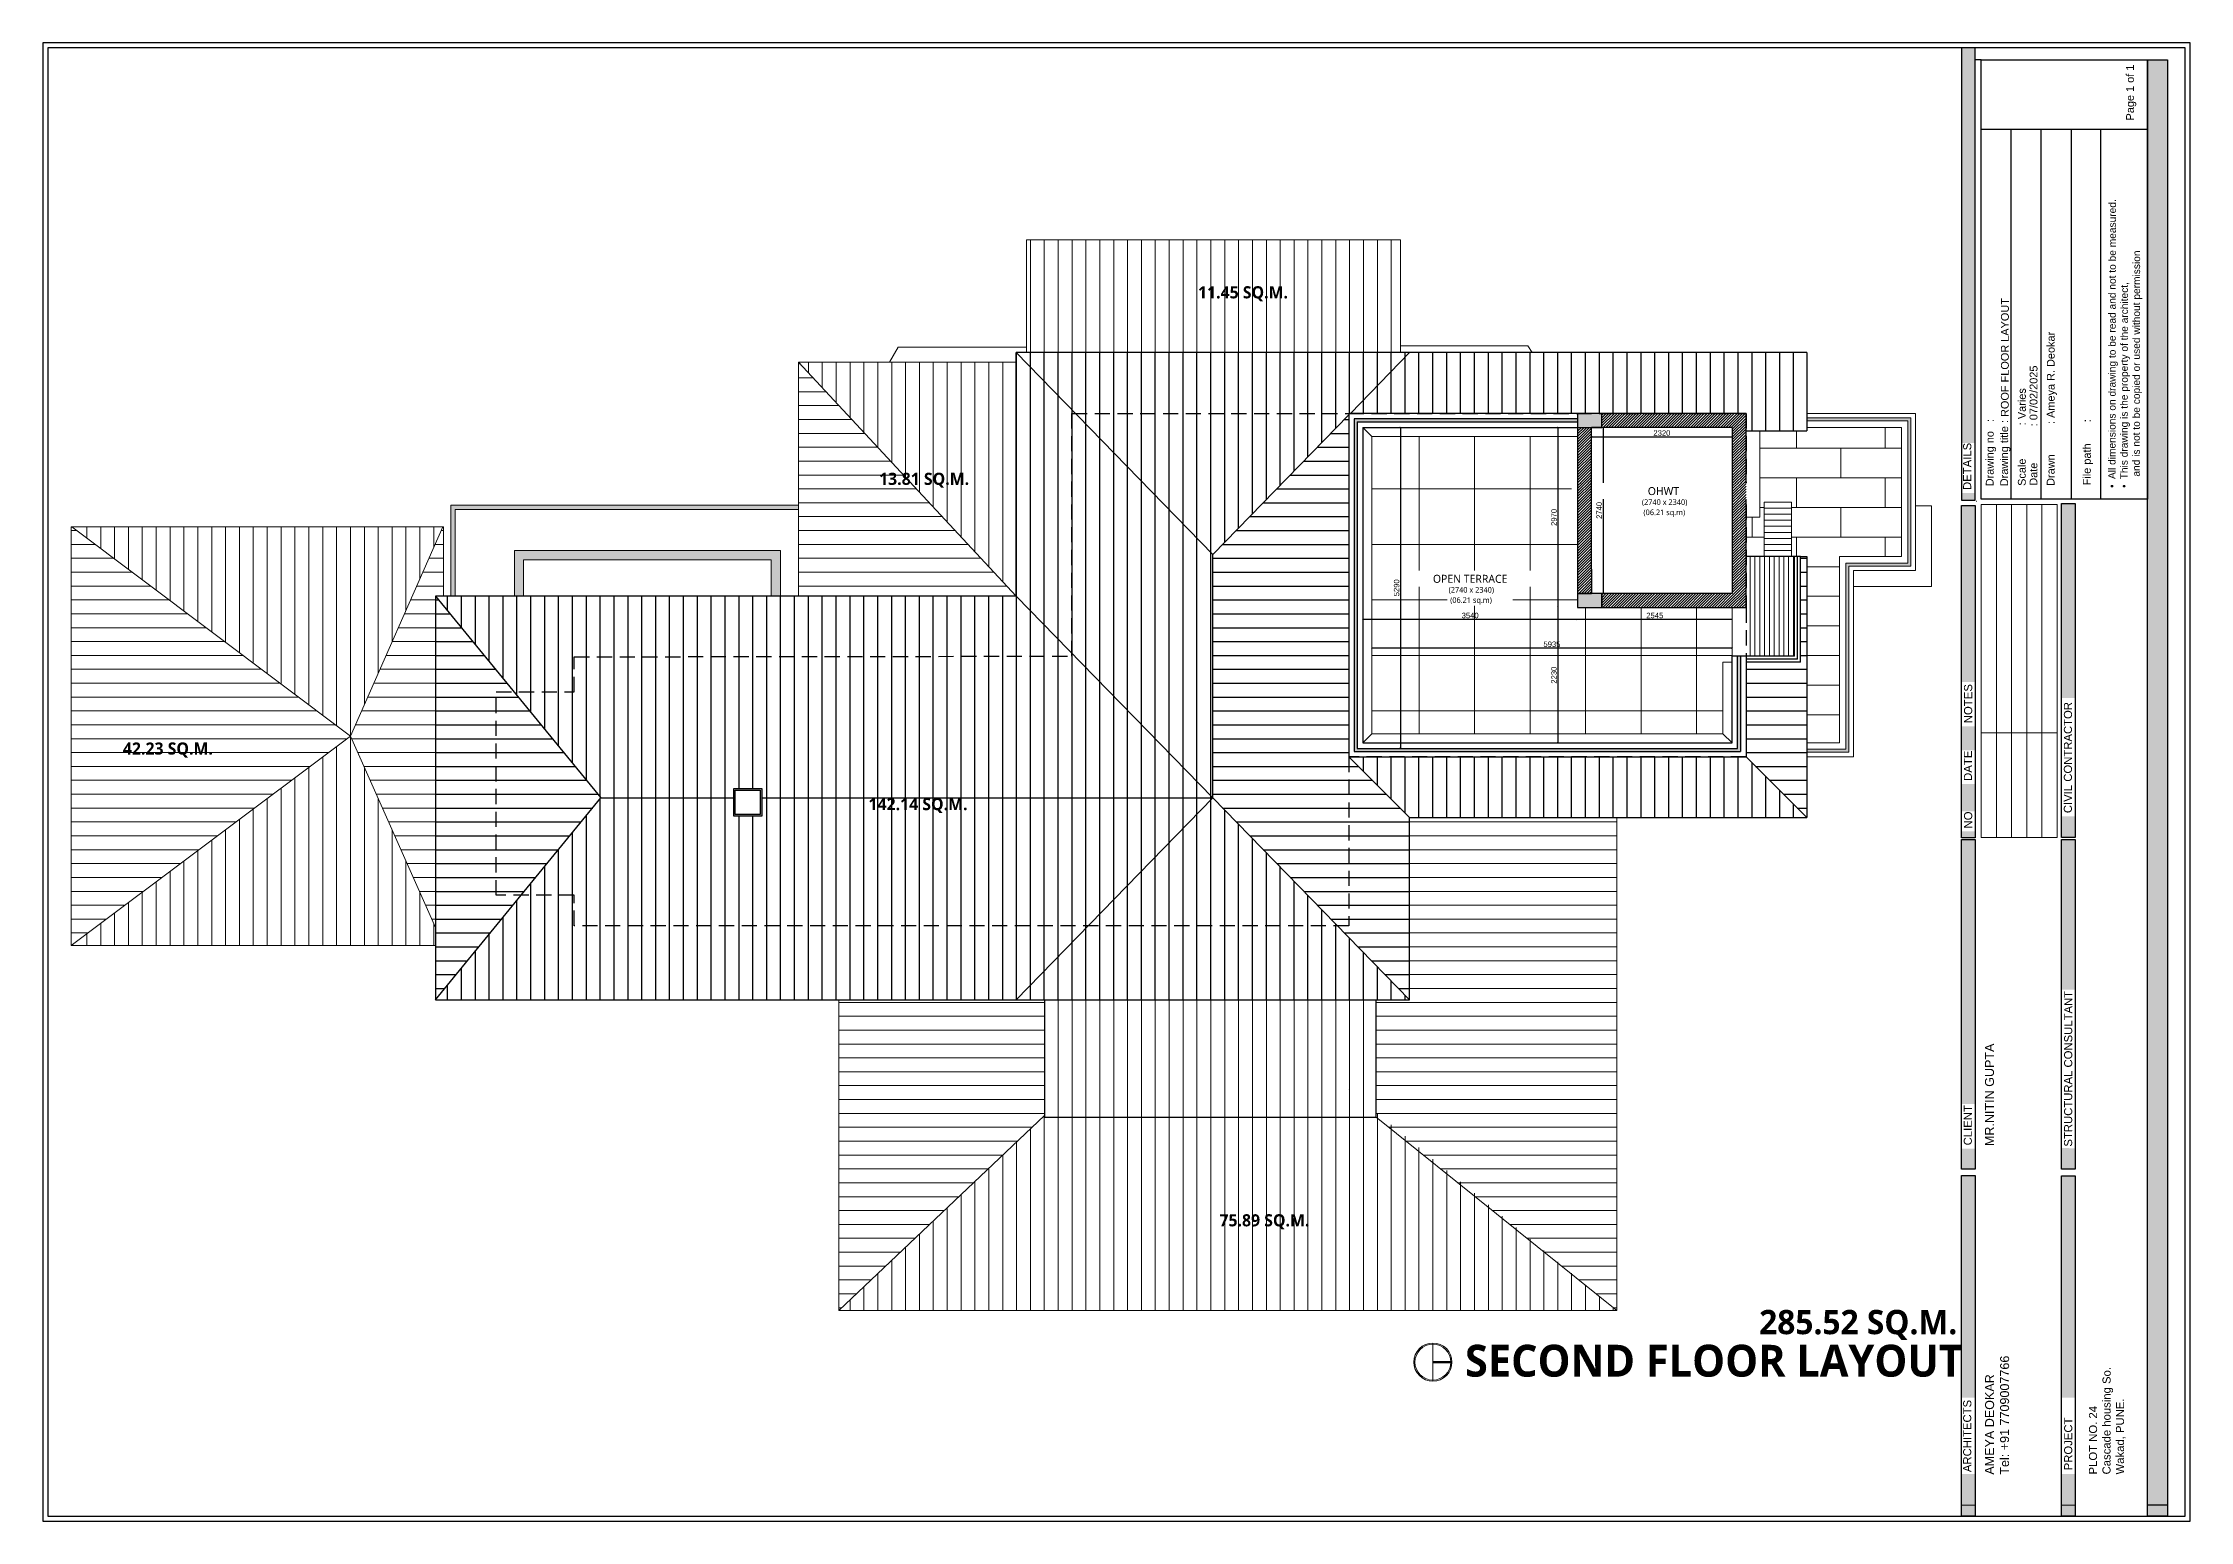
# Model space of a CAD drawing. Header units: millimetres. Extents: x 922141 to 965068, y 34629 to 256118.
# Drawn here: x 925616 to 960987, y 99720 to 124067 of the extents above; entities that cross this region are included whole.
import ezdxf

# ---------------------------------------------------------------- set-up
doc = ezdxf.new("R2010")
doc.units = ezdxf.units.MM
doc.header["$PDMODE"] = 35
doc.linetypes.add('DASHED2', pattern=[0.375, 0.25, -0.125])
doc.layers.get('0').update_dxf_attribs({"plot": 0})
doc.layers.get('Defpoints').update_dxf_attribs({"color": 6})
for name, color, linetype, lineweight in [('00 NON SECTION LINE', 162, 'Continuous', 9), ('A-HATCH', 251, 'Continuous', 9), ('A-TEXT-TITLES-BOLD', 7, 'Continuous', 13), ('HATCH', 8, 'Continuous', 5), ('HATCH _ 1', 253, 'Continuous', 9), ('MCA__ ARREDO', 133, 'Continuous', 5), ('MCA__ LANDSCAPE', 136, 'Continuous', 5), ('MCA__ LAYOUT TESTO', 6, 'Continuous', 5), ('MCA__ MURI ESISTENTI SEZIONATI', 30, 'Continuous', 30), ('MCA__ SCALE', 154, 'Continuous', 18)]:
    doc.layers.add(name, color=color, linetype=linetype, lineweight=lineweight)
for name, color, linetype in [('MCA__ FACCIATA', 140, 'Continuous'), ('P-Drain Trench', 11, 'Continuous'), ('TEXT200', 7, 'Continuous')]:
    doc.layers.add(name, color=color, linetype=linetype)
doc.styles.add('FP1', font='arial.ttf')
doc.styles.get("Standard").update_dxf_attribs({"font": 'arial.ttf'})
doc.dimstyles.new('ISO-25', dxfattribs={"dimtxt": 250, "dimasz": 20, "dimexe": 1.25, "dimexo": 0.625, "dimtad": 1, "dimdec": 1, "dimrnd": 5, "dimtxsty": 'Standard', "dimcen": 2.5, "dimadec": 0, "dimazin": 0, "dimtfac": 1, "dimtdec": 1, "dimtmove": 0, "dimatfit": 3, "dimfxl": 1, "dimarcsym": 0})
pattern_1 = [(90, (295402.62, -360595.3), (-228.6, 1e-14), [])]
pattern_2 = [(180, (295402.62, -360595.3), (-3e-14, -228.6), [])]

# ---------------------------------------------------------------- blocks, each defined once
blk = doc.blocks.new('01PSNA13')
at = {"layer": '00 NON SECTION LINE', "color": 0, "linetype": 'ByBlock'}
blk.add_line((0, 0.5), (0, -0.5), dxfattribs=at)
blk.add_lwpolyline([(-0.5, 0, 0, 0, 0), (0, 0, 0.0625, 0.0625, 0), (0.5, 0, 0.0625, 0.0625, 0)], format="xyseb", dxfattribs=at)
for radius in [0.5, 0.469]:
    blk.add_circle((0, 0), radius, dxfattribs=at)
blk = doc.blocks.new('_ArchTick')
at = {"color": 0, "linetype": 'ByBlock', "const_width": 0.15}
blk.add_lwpolyline([(-0.5, -0.5), (0.5, 0.5)], dxfattribs=at)
blk = doc.blocks.new('*D156')
at = {"layer": 'Defpoints', "color": 0, "transparency": 16777216}
for p in [(951394, 117736), (951317, 114998), (951394, 114998)]:
    blk.add_point(p, dxfattribs=at)
at = {"layer": 'MCA__ FACCIATA', "color": 0, "lineweight": -2, "transparency": 16777216}
blk.add_line((951317, 117736), (951317, 114998), dxfattribs=at)
at = {"layer": 'MCA__ FACCIATA', "color": 0, "lineweight": -2, "transparency": 16777216, "xscale": 27, "yscale": 27, "zscale": 27}
for p, rotation in [((951317, 117736), 90), ((951317, 114998), 270)]:
    blk.add_blockref('_ArchTick', p, dxfattribs=dict(at, rotation=rotation))
at = {"layer": 'MCA__ FACCIATA', "color": 0, "lineweight": 0, "transparency": 16777216, "insert": (951253, 116367), "char_height": 90, "attachment_point": 5, "rotation": 90}
blk.add_mtext('2740', dxfattribs=at)
blk = doc.blocks.new('*D203')
at = {"layer": 'Defpoints', "color": 0, "transparency": 16777216}
for p in [(951126, 117604), (953446, 117604), (953446, 117578)]:
    blk.add_point(p, dxfattribs=at)
at = {"layer": 'MCA__ FACCIATA', "color": 0, "lineweight": -2, "transparency": 16777216}
blk.add_line((951126, 117578), (953446, 117578), dxfattribs=at)
at = {"layer": 'MCA__ FACCIATA', "color": 0, "lineweight": -2, "transparency": 16777216, "xscale": 27, "yscale": 27, "zscale": 27, "rotation": 180}
blk.add_blockref('_ArchTick', (951126, 117578), dxfattribs=at)
at = {"layer": 'MCA__ FACCIATA', "color": 0, "lineweight": -2, "transparency": 16777216, "xscale": 27, "yscale": 27, "zscale": 27}
blk.add_blockref('_ArchTick', (953446, 117578), dxfattribs=at)
at = {"layer": 'MCA__ FACCIATA', "color": 0, "lineweight": 0, "transparency": 16777216, "insert": (952286, 117642), "char_height": 90, "attachment_point": 5}
blk.add_mtext('2320', dxfattribs=at)
blk = doc.blocks.new('*D204')
at = {"layer": 'Defpoints', "color": 0, "transparency": 16777216}
for p in [(947991, 117736), (947980, 112448), (947991, 112448)]:
    blk.add_point(p, dxfattribs=at)
at = {"layer": 'MCA__ FACCIATA', "color": 0, "lineweight": -2, "transparency": 16777216}
blk.add_line((947980, 117736), (947980, 112448), dxfattribs=at)
at = {"layer": 'MCA__ FACCIATA', "color": 0, "lineweight": -2, "transparency": 16777216, "xscale": 27, "yscale": 27, "zscale": 27}
for p, rotation in [((947980, 117736), 90), ((947980, 112448), 270)]:
    blk.add_blockref('_ArchTick', p, dxfattribs=dict(at, rotation=rotation))
at = {"layer": 'MCA__ FACCIATA', "color": 0, "lineweight": 0, "transparency": 16777216, "insert": (947916, 115092), "char_height": 90, "attachment_point": 5, "rotation": 90}
blk.add_mtext('5290', dxfattribs=at)
blk = doc.blocks.new('*D205')
at = {"layer": 'Defpoints', "color": 0, "transparency": 16777216}
for p in [(947508, 114318), (953442, 114318), (947508, 114098)]:
    blk.add_point(p, dxfattribs=at)
at = {"layer": 'MCA__ FACCIATA', "color": 0, "lineweight": -2, "transparency": 16777216}
blk.add_line((953442, 114098), (947508, 114098), dxfattribs=at)
at = {"layer": 'MCA__ FACCIATA', "color": 0, "lineweight": -2, "transparency": 16777216, "xscale": 27, "yscale": 27, "zscale": 27, "rotation": 180}
blk.add_blockref('_ArchTick', (947508, 114098), dxfattribs=at)
at = {"layer": 'MCA__ FACCIATA', "color": 0, "lineweight": -2, "transparency": 16777216, "xscale": 27, "yscale": 27, "zscale": 27}
blk.add_blockref('_ArchTick', (953442, 114098), dxfattribs=at)
at = {"layer": 'MCA__ FACCIATA', "color": 0, "lineweight": 0, "transparency": 16777216, "insert": (950475, 114162), "char_height": 90, "attachment_point": 5}
blk.add_mtext('5935', dxfattribs=at)
blk = doc.blocks.new('*D206')
at = {"layer": 'Defpoints', "color": 0, "transparency": 16777216}
for p in [(950896, 114768), (953442, 114768), (950896, 114572)]:
    blk.add_point(p, dxfattribs=at)
at = {"layer": 'MCA__ FACCIATA', "color": 0, "lineweight": -2, "transparency": 16777216}
blk.add_line((953442, 114572), (950896, 114572), dxfattribs=at)
at = {"layer": 'MCA__ FACCIATA', "color": 0, "lineweight": -2, "transparency": 16777216, "xscale": 27, "yscale": 27, "zscale": 27, "rotation": 180}
blk.add_blockref('_ArchTick', (950896, 114572), dxfattribs=at)
at = {"layer": 'MCA__ FACCIATA', "color": 0, "lineweight": -2, "transparency": 16777216, "xscale": 27, "yscale": 27, "zscale": 27}
blk.add_blockref('_ArchTick', (953442, 114572), dxfattribs=at)
at = {"layer": 'MCA__ FACCIATA', "color": 0, "lineweight": 0, "transparency": 16777216, "insert": (952169, 114636), "char_height": 90, "attachment_point": 5}
blk.add_mtext('2545', dxfattribs=at)
blk = doc.blocks.new('*D207')
at = {"layer": 'Defpoints', "color": 0, "transparency": 16777216}
for p in [(947358, 114768), (950896, 114768), (947358, 114572)]:
    blk.add_point(p, dxfattribs=at)
at = {"layer": 'MCA__ FACCIATA', "color": 0, "lineweight": -2, "transparency": 16777216}
blk.add_line((950896, 114572), (947358, 114572), dxfattribs=at)
at = {"layer": 'MCA__ FACCIATA', "color": 0, "lineweight": -2, "transparency": 16777216, "xscale": 27, "yscale": 27, "zscale": 27, "rotation": 180}
blk.add_blockref('_ArchTick', (947358, 114572), dxfattribs=at)
at = {"layer": 'MCA__ FACCIATA', "color": 0, "lineweight": -2, "transparency": 16777216, "xscale": 27, "yscale": 27, "zscale": 27}
blk.add_blockref('_ArchTick', (950896, 114572), dxfattribs=at)
at = {"layer": 'MCA__ FACCIATA', "color": 0, "lineweight": 0, "transparency": 16777216, "insert": (949127, 114636), "char_height": 90, "attachment_point": 5}
blk.add_mtext('3540', dxfattribs=at)
blk = doc.blocks.new('*D208')
at = {"layer": 'Defpoints', "color": 0, "transparency": 16777216}
for p in [(950896, 117736), (950572, 114768), (950896, 114768)]:
    blk.add_point(p, dxfattribs=at)
at = {"layer": 'MCA__ FACCIATA', "color": 0, "lineweight": -2, "transparency": 16777216}
blk.add_line((950572, 117736), (950572, 114768), dxfattribs=at)
at = {"layer": 'MCA__ FACCIATA', "color": 0, "lineweight": -2, "transparency": 16777216, "xscale": 27, "yscale": 27, "zscale": 27}
for p, rotation in [((950572, 117736), 90), ((950572, 114768), 270)]:
    blk.add_blockref('_ArchTick', p, dxfattribs=dict(at, rotation=rotation))
at = {"layer": 'MCA__ FACCIATA', "color": 0, "lineweight": 0, "transparency": 16777216, "insert": (950508, 116252), "char_height": 90, "attachment_point": 5, "rotation": 90}
blk.add_mtext('2970', dxfattribs=at)
blk = doc.blocks.new('*D209')
at = {"layer": 'Defpoints', "color": 0, "transparency": 16777216}
for p in [(950896, 114768), (950572, 112538), (950896, 112538)]:
    blk.add_point(p, dxfattribs=at)
at = {"layer": 'MCA__ FACCIATA', "color": 0, "lineweight": -2, "transparency": 16777216}
blk.add_line((950572, 114768), (950572, 112538), dxfattribs=at)
at = {"layer": 'MCA__ FACCIATA', "color": 0, "lineweight": -2, "transparency": 16777216, "xscale": 27, "yscale": 27, "zscale": 27}
for p, rotation in [((950572, 114768), 90), ((950572, 112538), 270)]:
    blk.add_blockref('_ArchTick', p, dxfattribs=dict(at, rotation=rotation))
at = {"layer": 'MCA__ FACCIATA', "color": 0, "lineweight": 0, "transparency": 16777216, "insert": (950508, 113653), "char_height": 90, "attachment_point": 5, "rotation": 90}
blk.add_mtext('2230', dxfattribs=at)

msp = doc.modelspace()

# ---------------------------------------------------------------- hatches: boundary and pattern name
at = {"layer": 'A-HATCH'}
h = msp.add_hatch(color=256, dxfattribs=at)
h.paths.add_polyline_path([(957221.1, 116534.13), (957221.1, 123986.34), (957443.9, 123986.34), (957443.9, 116534.13)])
h.paths.add_polyline_path([(957221.17, 116654.79), (957221.17, 117480.23), (957441.46, 117480.23), (957441.46, 116654.79)])
msp.add_hatch(color=256, dxfattribs=at).paths.add_polyline_path([(960285.61, 99800.77), (960285.61, 123791.69), (960614.56, 123791.69), (960614.56, 99800.77)])
at = {"layer": 'A-HATCH', "ltscale": 600, "true_color": 0xc7c8ca}
h = msp.add_hatch(dxfattribs=at)
h.set_pattern_fill('ANSI31', color=9, scale=72, angle=45)
h.set_pattern_definition(pattern_1)
h.paths.add_polyline_path([(947977.73, 118965.59), (947977.73, 120825.55), (941817.73, 120825.55), (941817.73, 118965.59)])
h = msp.add_hatch(dxfattribs=at)
h.set_pattern_fill('ANSI31', color=9, scale=72, angle=45)
h.set_pattern_definition(pattern_1)
h.paths.add_polyline_path([(938064.73, 118811.59), (941648.36, 114955.59), (941648.36, 118811.59)])
h = msp.add_hatch(dxfattribs=at)
h.set_pattern_fill('ANSI31', color=9, scale=72, angle=135)
h.set_pattern_definition(pattern_2)
h.paths.add_polyline_path([(941648.36, 114955.59), (938064.73, 118811.59), (938064.73, 114955.59)])
h = msp.add_hatch(dxfattribs=at)
h.set_pattern_fill('HLNIST', color=9, scale=9)
h.set_pattern_definition([(0, (295402.6, -360595.3), (0, 914.4), []), (90, (295402.6, -360595.3), (-914.4, 6e-14), [])])
h.paths.add_polyline_path([(947507.73, 117585.59), (950895.73, 117585.59), (950895.73, 114997.59), (950895.73, 114767.59), (951295.73, 114767.59), (953441.77, 114767.59), (953441.77, 113867.59), (953291.77, 113867.59), (953291.77, 112687.59), (947507.73, 112687.59)])
h.paths.add_polyline_path([(950437.47, 113490.91), (950575.41, 113490.91), (950575.41, 113806.9), (950437.47, 113806.9)], flags=24)
h.paths.add_polyline_path([(948964.26, 114706.55), (948964.26, 114568.61), (949278.64, 114568.61), (949278.64, 114706.55)], flags=24)
h.paths.add_polyline_path([(950437.6, 116089.93), (950575.46, 116089.93), (950575.46, 116405.88), (950437.6, 116405.88)], flags=24)
h.paths.add_polyline_path([(950311.82, 114232.87), (950311.82, 114094.92), (950627.25, 114094.92), (950627.25, 114232.87)], flags=24)
h.paths.add_polyline_path([(952006.6, 114706.42), (952006.6, 114568.56), (952323.53, 114568.56), (952323.53, 114706.42)], flags=24)
h.paths.add_polyline_path([(948734.29, 115154.52), (948734.29, 114982.31), (949519.61, 114982.31), (949519.61, 115154.52)], flags=24)
h.paths.add_polyline_path([(947845.19, 114929.16), (947983.04, 114929.16), (947983.04, 115243.58), (947845.19, 115243.58)], flags=24)
h.paths.add_polyline_path([(948467.51, 115342.72), (948467.51, 115138.21), (949766.97, 115138.21), (949766.97, 115342.72)], flags=24)
h.paths.add_polyline_path([(948757.36, 114997.94), (948757.36, 114810.95), (949453.39, 114810.95), (949453.39, 114997.94)], flags=24)
at = {"layer": 'A-HATCH', "ltscale": 900, "true_color": 0xc7c8ca}
h = msp.add_hatch(dxfattribs=at)
h.set_pattern_fill('AR-BRSTD', color=9, scale=7.2, angle=180)
h.set_pattern_definition([(180, (295402.6, -360595.3), (-6e-14, -487.74096), []), (270, (295402.6, -360595.3), (731.52, -487.74096), [487.741, -487.741])])
h.paths.add_polyline_path([(953671.77, 116255.59), (953901.77, 116255.59), (953901.77, 117677.17), (954671.77, 117677.17), (954671.77, 117735.59), (956231.77, 117735.59), (956231.77, 115605.59), (955211.77, 115605.59), (955211.77, 112537.59), (954671.77, 112537.59), (954671.77, 115605.59), (954571.77, 115605.59), (954521.77, 115605.59), (954471.77, 115605.59), (954421.77, 115605.59), (954421.77, 115705.59), (954421.77, 115805.59), (954421.77, 115905.59), (954421.77, 116005.59), (954421.77, 116105.59), (954421.77, 116205.59), (954421.77, 116305.59), (954421.77, 116405.59), (954421.77, 116505.59), (953971.77, 116505.59), (953971.77, 116405.59), (953971.77, 116305.59), (953971.77, 116205.59), (953971.77, 116105.59), (953971.77, 116005.59), (953971.77, 115905.59), (953971.77, 115805.59), (953971.77, 115705.59), (953971.77, 115605.59), (953671.77, 115605.59)])
at = {"layer": 'A-HATCH'}
h = msp.add_hatch(color=256, dxfattribs=at)
h.paths.add_polyline_path([(957221.1, 110976.04), (957221.1, 116448.93), (957445.7, 116448.93), (957445.7, 110976.04)])
h.paths.add_polyline_path([(957215.95, 111859.43), (957215.95, 112416.29), (957441.46, 112416.29), (957441.46, 111859.43)])
h.paths.add_polyline_path([(957215.95, 112810.51), (957215.95, 113540.1), (957441.46, 113540.1), (957441.46, 112810.51)])
h.paths.add_polyline_path([(957221.81, 111082.32), (957221.81, 111410.58), (957441.46, 111410.58), (957441.46, 111082.32)], flags=16)
h = msp.add_hatch(color=256, dxfattribs=at)
h.paths.add_polyline_path([(958870.69, 111327.7), (958870.69, 113274.98), (959084.28, 113274.98), (959084.28, 111327.7)], flags=16)
h.paths.add_polyline_path([(958870.69, 110980.41), (958870.69, 116481.94), (959093.49, 116481.94), (959093.49, 110980.41)])
at = {"layer": 'A-HATCH', "ltscale": 600, "true_color": 0xc7c8ca}
h = msp.add_hatch(dxfattribs=at)
h.set_pattern_fill('ANSI31', color=9, scale=72, angle=135)
h.set_pattern_definition(pattern_2)
h.paths.add_polyline_path([(926079.75, 109201.32), (926079.75, 116099.31), (926092.92, 116099.31), (930681.55, 112650.31)])
h = msp.add_hatch(dxfattribs=at)
h.set_pattern_fill('ANSI31', color=9, scale=72, angle=45)
h.set_pattern_definition(pattern_1)
h.paths.add_polyline_path([(930681.55, 112650.31), (932202.31, 116099.31), (926092.92, 116099.31)])
h = msp.add_hatch(dxfattribs=at)
h.set_pattern_fill('ANSI31', color=9, scale=72, angle=135)
h.set_pattern_definition(pattern_2)
h.paths.add_polyline_path([(932083.09, 109498.99), (932083.09, 114955.59), (932215.48, 114955.59), (932215.48, 116099.31), (932202.31, 116099.31), (930681.55, 112650.31)])
h = msp.add_hatch(dxfattribs=at)
h.set_pattern_fill('ANSI31', color=9, scale=72, angle=45)
h.set_pattern_definition(pattern_1)
h.paths.add_polyline_path([(926079.75, 109201.32), (930681.55, 112650.31), (932083.09, 109498.99), (932083.09, 109201.32)])
h = msp.add_hatch(dxfattribs=at)
h.set_pattern_fill('ANSI31', color=9, scale=72, angle=135)
h.set_pattern_definition(pattern_2)
h.paths.add_polyline_path([(951545.73, 111307.59), (948127.73, 111307.59), (948127.73, 108304.59), (947577.28, 108304.59), (947577.28, 106374.59), (951545.73, 103185.59)])
at = {"layer": 'A-HATCH'}
h = msp.add_hatch(color=256, dxfattribs=at)
h.paths.add_polyline_path([(957221.1, 105516.27), (957221.1, 110945.37), (957443.9, 110945.37), (957443.9, 105516.27)])
h.paths.add_polyline_path([(957221.1, 105852.53), (957221.1, 106587.39), (957443.04, 106587.39), (957443.04, 105852.53)], flags=16)
h.paths.add_polyline_path([(958870.69, 105515), (958870.69, 110944.09), (959093.49, 110944.09), (959093.49, 105515)])
h.paths.add_polyline_path([(958870.69, 105863.56), (958870.69, 108473.88), (959091.97, 108473.88), (959091.97, 105860.85)], flags=16)
at = {"layer": 'A-HATCH', "ltscale": 600, "true_color": 0xc7c8ca}
h = msp.add_hatch(dxfattribs=at)
h.set_pattern_fill('ANSI31', color=9, scale=72, angle=135)
h.set_pattern_definition(pattern_2)
h.paths.add_polyline_path([(938724.73, 103185.59), (942117.73, 106398.48), (942117.73, 108304.59), (938724.73, 108304.59)])
h = msp.add_hatch(dxfattribs=at)
h.set_pattern_fill('ANSI31', color=9, scale=72, angle=45)
h.set_pattern_definition(pattern_1)
h.paths.add_polyline_path([(938724.73, 103185.59), (942117.73, 106398.48), (942117.73, 106374.59), (947577.28, 106374.59), (947577.28, 106454.28), (951545.73, 103185.59)])
at = {"layer": 'A-HATCH'}
h = msp.add_hatch(color=256, dxfattribs=at)
h.paths.add_polyline_path([(957221.12, 99800.77), (957221.12, 105409.54), (957443.93, 105409.54), (957443.93, 99800.77)])
h.paths.add_polyline_path([(957221.12, 100496.92), (957221.12, 101751.65), (957442.47, 101751.65), (957442.47, 100496.92)])
h.paths.add_polyline_path([(958876.95, 100496.92), (958876.95, 101751.65), (959098.3, 101751.65), (959098.3, 100496.92)])
h.paths.add_polyline_path([(958870.69, 99800.77), (958870.69, 105407.52), (959093.49, 105407.52), (959093.49, 99800.77)])
at = {"layer": 'HATCH', "linetype": 'Continuous', "lineweight": 9, "ltscale": 540}
h = msp.add_hatch(color=256, dxfattribs=at)
h.dxf.hatch_style = 1
h.paths.add_polyline_path([(954671.77, 117840.59), (956336.77, 117840.59), (956336.77, 115500.59), (955316.77, 115500.59), (955316.77, 112432.59), (954671.77, 112432.59), (954671.77, 112382.59), (955366.77, 112382.59), (955366.77, 115450.59), (956386.77, 115450.59), (956386.77, 117890.59), (954671.77, 117890.59)])
at = {"layer": 'MCA__ LANDSCAPE'}
h = msp.add_hatch(color=256, dxfattribs=at)
h.dxf.hatch_style = 1
h.paths.add_polyline_path([(932333.09, 114955.59), (932333.09, 116455.59), (938064.73, 116455.59), (938064.73, 116380.59), (932408.09, 116380.59), (932408.09, 114955.59)])
h.paths.add_polyline_path([(933383.09, 114955.59), (933383.09, 115705.59), (937764.73, 115705.59), (937764.73, 114955.59), (937614.73, 114955.59), (937614.73, 115555.59), (933533.09, 115555.59), (933533.09, 114955.59)])
h = msp.add_hatch(color=256, dxfattribs=at)
h.dxf.hatch_style = 1
h.paths.add_polyline_path([(936996.12, 111331.94), (937456.32, 111331.94), (937456.32, 111785.48), (936996.12, 111785.48)])
h.paths.add_polyline_path([(937021.12, 111356.94), (937431.32, 111356.94), (937431.32, 111760.48), (937021.12, 111760.48)], flags=16)
at = {"layer": 'MCA__ MURI ESISTENTI SEZIONATI', "ltscale": 600}
h = msp.add_hatch(dxfattribs=at)
h.set_pattern_fill('ANSI31', color=256, scale=72, angle=45)
h.set_pattern_definition(pattern_1)
h.paths.add_polyline_path([(934808.91, 111630.09), (936996.12, 111630.09), (936996.12, 111785.48), (937456.32, 111785.48), (937456.32, 111630.09), (944888.05, 111630.09), (942567.73, 114011.87), (942567.73, 113966.35), (934367.73, 113955.59), (934367.73, 113378.59), (933375.72, 113378.59)])
h.paths.add_polyline_path([(932083.09, 114955.59), (933375.72, 113378.59), (934367.73, 113378.59), (934367.73, 113955.59), (942567.73, 113966.35), (942567.73, 114011.87), (941648.36, 114955.59), (938064.73, 114955.59), (937764.73, 114955.59), (937614.73, 114955.59), (933533.09, 114955.59), (933383.09, 114955.59), (932408.09, 114955.59), (932333.09, 114955.59), (932215.48, 114955.59)])
h.paths.add_polyline_path([(942567.73, 117965.59), (942567.73, 114011.87), (944888.05, 111630.09), (944888.05, 115640.09), (942622.56, 117965.59)])
h.paths.add_polyline_path([(941648.36, 114955.59), (941648.36, 118811.59), (941648.36, 118965.59), (942622.56, 117965.59), (942567.73, 117965.59), (942567.73, 114011.87)])
h = msp.add_hatch(dxfattribs=at)
h.set_pattern_fill('ANSI31', color=256, scale=72, angle=45)
h.set_pattern_definition(pattern_1)
h.paths.add_polyline_path([(942622.56, 117965.59), (947127.73, 117965.59), (947127.73, 117939.1), (944888.05, 115640.09)])
h.paths.add_polyline_path([(947153.53, 117965.59), (950895.73, 117965.59), (953671.77, 117965.59), (953671.77, 117677.17), (953901.77, 117677.17), (954671.77, 117677.17), (954671.77, 117735.59), (954671.77, 117840.59), (954671.77, 117890.59), (954671.77, 117965.59), (954671.77, 118965.59), (950147.61, 118965.59), (948127.73, 118965.59)])
h.paths.add_polyline_path([(941648.36, 118965.59), (941817.73, 118965.59), (947977.73, 118965.59), (948127.73, 118965.59), (947153.53, 117965.59), (947127.73, 117965.59), (942622.56, 117965.59), (941648.36, 118965.59)])
h = msp.add_hatch(dxfattribs=at)
h.set_pattern_fill('ANSI31', color=256, scale=72, angle=135)
h.set_pattern_definition(pattern_2)
h.paths.add_polyline_path([(947127.73, 109524.59), (947127.73, 112307.59), (947127.73, 117939.1), (944888.05, 115640.09), (944888.05, 111630.09), (946939.21, 109524.59), (947127.28, 109524.59)])
h.paths.add_polyline_path([(948127.73, 111307.59), (947127.73, 112307.59), (947127.28, 109524.59), (946939.21, 109524.59), (948127.73, 108304.59)])
at = {"layer": 'MCA__ MURI ESISTENTI SEZIONATI'}
h = msp.add_hatch(color=256, dxfattribs=at)
h.dxf.hatch_style = 1
h.paths.add_polyline_path([(947217.73, 112397.59), (947217.73, 117875.59), (950895.73, 117875.59), (950895.73, 117825.59), (947267.73, 117825.59), (947267.73, 112447.59), (953531.77, 112447.59), (953531.77, 113967.59), (953581.77, 113967.59), (953581.77, 112397.59)])
h = msp.add_hatch(color=256, dxfattribs=at)
h.dxf.hatch_style = 1
h.paths.add_polyline_path([(950895.73, 117965.59), (951295.73, 117965.59), (951295.73, 117735.59), (950895.73, 117735.59)])
h.paths.add_polyline_path([(950895.73, 114997.59), (950895.73, 114767.59), (951295.73, 114767.59), (951295.73, 114997.59)])
at = {"layer": 'MCA__ MURI ESISTENTI SEZIONATI', "ltscale": 600}
h = msp.add_hatch(dxfattribs=at)
h.set_pattern_fill('ANSI31', color=256, scale=72, angle=135)
h.set_pattern_definition(pattern_2)
h.paths.add_polyline_path([(954671.77, 111307.59), (954671.77, 112307.59), (954671.77, 112382.59), (954671.77, 112432.59), (954671.77, 112537.59), (954671.77, 115605.59), (954571.77, 115605.59), (954571.77, 113867.59), (953671.77, 113867.59), (953671.77, 112307.59)])
h = msp.add_hatch(dxfattribs=at)
h.set_pattern_fill('ANSI31', color=256, scale=72, angle=135)
h.set_pattern_definition(pattern_2)
h.paths.add_polyline_path([(932083.09, 108304.59), (932083.09, 114955.59), (933375.72, 113378.59), (933083.09, 113378.59), (933083.09, 110028.59), (933496.21, 110028.59)])
h.paths.add_polyline_path([(933083.09, 113378.59), (933083.09, 110028.59), (933496.21, 110028.59), (934808.91, 111630.09), (933375.72, 113378.59)])
h = msp.add_hatch(dxfattribs=at)
h.set_pattern_fill('ANSI31', color=256, scale=72, angle=45)
h.set_pattern_definition(pattern_1)
h.paths.add_polyline_path([(947127.73, 112307.59), (948127.73, 111307.59), (951545.73, 111307.59), (954671.77, 111307.59), (953671.77, 112307.59)])
h = msp.add_hatch(dxfattribs=at)
h.set_pattern_fill('ANSI31', color=256, scale=72, angle=45)
h.set_pattern_definition(pattern_1)
h.paths.add_polyline_path([(934367.73, 110028.59), (934367.73, 109524.59), (946939.21, 109524.59), (944888.05, 111630.09), (937456.32, 111630.09), (937456.32, 111331.94), (936996.12, 111331.94), (936996.12, 111630.09), (934808.91, 111630.09), (933496.21, 110028.59)])
h.paths.add_polyline_path([(932083.09, 108304.59), (933496.21, 110028.59), (934367.73, 110028.59), (934367.73, 109524.59), (946939.21, 109524.59), (948127.73, 108304.59)])
at = {"layer": 'MCA__ SCALE'}
h = msp.add_hatch(dxfattribs=at)
h.set_pattern_fill('ANSI31', color=256, scale=25, angle=45)
h.set_pattern_definition([(90, (295402.62, -360595.31), (-79.375, 5e-15), [])])
h.paths.add_polyline_path([(953671.77, 113967.59), (953671.77, 114767.59), (953671.77, 115605.59), (954471.77, 115605.59), (954471.77, 113967.59)])
at = {"layer": 'MCA__ SCALE', "ltscale": 600}
h = msp.add_hatch(dxfattribs=at)
h.set_pattern_fill('ANSI31', color=256, scale=72, angle=45)
h.set_pattern_definition(pattern_1)
h.paths.add_polyline_path([(942117.73, 106374.59), (947577.28, 106374.59), (947577.28, 108304.59), (942117.73, 108304.59)])

# ---------------------------------------------------------------- linework, layer by layer
at = {"layer": 'A-TEXT-TITLES-BOLD'}
for p, q in [((957797.45, 110977.85), (957797.45, 116462.73)), ((958047.22, 110977.85), (958047.22, 116462.73)), ((958296.99, 110977.85), (958296.99, 116462.73)), ((958546.76, 110977.85), (958546.76, 116462.73)), ((958047.22, 110977.85), (958047.22, 113825.14)), ((957547.68, 112706.04), (958796.52, 112706.04))]:
    msp.add_line(p, q, dxfattribs=at)
msp.add_lwpolyline([(957547.68, 110977.85), (957547.68, 116462.73), (958796.52, 116462.73), (958796.52, 110977.85)], close=True, dxfattribs=at)
at = {"layer": 'HATCH'}
for p, q in [((960285.82, 111019.83), (960285.82, 121964.5)), ((960285.84, 99999.93), (960285.84, 112160.68))]:
    msp.add_line(p, q, dxfattribs=at)
at = {"layer": 'HATCH', "linetype": 'Continuous', "lineweight": 9, "ltscale": 540}
for p, q in [((956461.77, 116440.59), (956725.73, 116440.59)), ((956725.73, 116440.59), (956725.73, 115115.59)), ((955441.77, 115115.59), (956725.73, 115115.59))]:
    msp.add_line(p, q, dxfattribs=at)
at = {"layer": 'HATCH'}
for points in [[(957221.1, 110977.32), (957221.1, 116450.21), (957445.7, 116450.21), (957445.7, 110977.32)], [(958870.69, 116481.94), (958870.69, 110980.41), (959093.49, 110980.41), (959093.49, 116481.94)], [(958870.69, 105516.27), (958870.69, 110945.37), (959093.49, 110945.37), (959093.49, 105516.27)], [(957221.12, 105410.82), (957221.12, 99981.72), (957443.93, 99981.72), (957443.93, 105410.82)], [(958870.69, 105408.8), (958870.69, 99979.7), (959093.49, 99979.7), (959093.49, 105408.8)]]:
    msp.add_lwpolyline(points, close=True, dxfattribs=at)
at = {"layer": 'HATCH _ 1', "linetype": 'Continuous', "lineweight": 9, "ltscale": 540}
for points in [[(941817.73, 119055.55), (939704, 119055.55), (939564.33, 118811.59)], [(947977.73, 119075.55), (950077.95, 119075.55), (950147.61, 118965.59)]]:
    msp.add_lwpolyline(points, dxfattribs=at)
at = {"layer": 'MCA__ ARREDO', "lineweight": 9}
for p, q in [((941817.73, 118965.59), (941817.73, 120825.55)), ((941817.73, 120825.55), (947977.73, 120825.55)), ((947977.73, 118965.59), (947977.73, 120825.55)), ((938064.73, 118811.59), (941648.36, 114955.59)), ((938064.73, 118811.59), (938064.73, 114955.59)), ((938064.73, 118811.59), (941648.36, 118811.59)), ((956461.77, 117965.59), (954671.77, 117965.59)), ((956386.77, 117890.59), (954671.77, 117890.59)), ((956336.77, 117840.59), (954671.77, 117840.59)), ((956336.77, 117840.59), (956336.77, 115500.59)), ((956386.77, 117890.59), (956386.77, 115450.59)), ((956461.77, 117965.59), (956461.77, 115375.59)), ((947507.73, 117585.59), (947357.73, 117735.59)), ((947507.73, 117585.59), (947507.73, 112687.59)), ((947507.73, 117585.59), (950895.73, 117585.59)), ((953901.77, 117677.17), (953901.77, 116255.59)), ((956231.77, 117735.59), (954671.77, 117735.59)), ((956231.77, 117735.59), (956231.77, 115605.59)), ((930681.55, 112650.31), (926092.92, 116099.31)), ((930681.55, 112650.31), (932202.31, 116099.31)), ((953671.77, 116255.59), (953901.77, 116255.59)), ((955211.77, 115605.59), (956231.77, 115605.59)), ((955211.77, 115605.59), (955211.77, 112537.59)), ((955316.77, 115500.59), (955316.77, 112432.59)), ((955316.77, 115500.59), (956336.77, 115500.59)), ((955366.77, 115450.59), (956386.77, 115450.59)), ((955366.77, 115450.59), (955366.77, 112382.59)), ((955441.77, 115375.59), (956461.77, 115375.59)), ((955441.77, 115375.59), (955441.77, 112307.59)), ((953291.77, 112687.59), (953291.77, 113867.59)), ((953441.77, 113867.59), (953291.77, 113867.59)), ((930681.55, 112650.31), (926079.75, 109201.32)), ((930681.55, 112650.31), (932083.09, 109498.99)), ((947507.73, 112687.59), (947357.73, 112537.59)), ((947507.73, 112687.59), (953291.77, 112687.59)), ((953291.77, 112687.59), (953441.77, 112537.59)), ((954671.77, 112537.59), (955211.77, 112537.59)), ((954671.77, 112432.59), (955316.77, 112432.59)), ((954671.77, 112382.59), (955366.77, 112382.59)), ((954671.77, 112307.59), (955441.77, 112307.59)), ((951545.73, 103185.59), (951545.73, 111307.59)), ((938724.73, 103185.59), (938724.73, 108304.59)), ((938724.73, 103185.59), (942117.73, 106398.48)), ((947577.28, 106374.59), (951545.73, 103185.59)), ((938724.73, 103185.59), (951545.73, 103185.59))]:
    msp.add_line(p, q, dxfattribs=at)
for points in [[(938064.73, 116455.59), (932333.09, 116455.59), (932333.09, 114955.59)], [(938064.73, 116380.59), (932408.09, 116380.59), (932408.09, 114955.59)], [(932083.09, 109201.32), (926079.75, 109201.32), (926079.75, 116099.31), (932215.48, 116099.31), (932215.48, 114955.59)], [(932083.09, 109201.32), (926079.75, 109201.32), (926079.75, 116099.31), (932215.48, 116099.31), (932215.48, 114955.59)], [(937764.73, 114955.59), (937764.73, 115705.59), (933383.09, 115705.59), (933383.09, 114955.59)], [(937614.73, 114955.59), (937614.73, 115555.59), (933533.09, 115555.59), (933533.09, 114955.59)]]:
    msp.add_lwpolyline(points, dxfattribs=at)
at = {"layer": 'MCA__ MURI ESISTENTI SEZIONATI'}
for p, q in [((944888.05, 115640.09), (941648.36, 118965.59)), ((954671.77, 118965.59), (941648.36, 118965.59)), ((941648.36, 114955.59), (941648.36, 118965.59)), ((947153.53, 117965.59), (948127.73, 118965.59)), ((954671.77, 118965.59), (954671.77, 117677.17)), ((944888.05, 115640.09), (947127.73, 117939.1)), ((951295.73, 117965.59), (947127.73, 117965.59)), ((947127.73, 117965.59), (947127.73, 112307.59)), ((950895.73, 117875.59), (947217.73, 117875.59)), ((947217.73, 117875.59), (947217.73, 112397.59)), ((947267.73, 117825.59), (947267.73, 112447.59)), ((947267.73, 117825.59), (950895.73, 117825.59)), ((953671.77, 117965.59), (951295.73, 117965.59)), ((953671.77, 114997.59), (953671.77, 117965.59)), ((947357.73, 117735.59), (950895.73, 117735.59)), ((947357.73, 117735.59), (947357.73, 112537.59)), ((953445.73, 117735.59), (951125.73, 117735.59)), ((953671.77, 117677.17), (954671.77, 117677.17)), ((944888.05, 111630.09), (944888.05, 115640.09)), ((951125.73, 115400.29), (951125.73, 114997.59)), ((954571.77, 115605.59), (953671.77, 115605.59)), ((954471.77, 113967.59), (954471.77, 115605.59)), ((954521.77, 113917.59), (954521.77, 115605.59)), ((954571.77, 113867.59), (954571.77, 115605.59)), ((954571.77, 115605.59), (954671.77, 115605.59)), ((954671.77, 115605.59), (954671.77, 111307.59)), ((941648.36, 114955.59), (932083.09, 114955.59)), ((932083.09, 114955.59), (932083.09, 108304.59)), ((932083.09, 114955.59), (934808.91, 111630.09)), ((941648.36, 114955.59), (944888.05, 111630.09)), ((950895.73, 114997.59), (951125.73, 114997.59)), ((953441.77, 112537.59), (953441.77, 113967.59)), ((954471.77, 113967.59), (953441.77, 113967.59)), ((953531.77, 112447.59), (953531.77, 113967.59)), ((953581.77, 113967.59), (953581.77, 112397.59)), ((954521.77, 113917.59), (953671.77, 113917.59)), ((953671.77, 113867.59), (953671.77, 112307.59)), ((954571.77, 113867.59), (953671.77, 113867.59)), ((947357.73, 112537.59), (953441.77, 112537.59)), ((947127.73, 112307.59), (953671.77, 112307.59)), ((947127.73, 112307.59), (948127.73, 111307.59)), ((947217.73, 112397.59), (953581.77, 112397.59)), ((947267.73, 112447.59), (953531.77, 112447.59)), ((953671.77, 112307.59), (954671.77, 111307.59)), ((932083.09, 108304.59), (934808.91, 111630.09)), ((934808.91, 111630.09), (936996.12, 111630.09)), ((937456.32, 111630.09), (944888.05, 111630.09)), ((944888.05, 111630.09), (941648.36, 108304.59)), ((944888.05, 111630.09), (948127.73, 108304.59)), ((948127.73, 111307.59), (954671.77, 111307.59)), ((948127.73, 108304.59), (948127.73, 111307.59)), ((932083.09, 108304.59), (948127.73, 108304.59)), ((942117.73, 108304.59), (942117.73, 106374.59)), ((947577.28, 106374.59), (947577.28, 108304.59)), ((942117.73, 106374.59), (947577.28, 106374.59))]:
    msp.add_line(p, q, dxfattribs=at)
at = {"layer": 'MCA__ MURI ESISTENTI SEZIONATI', "linetype": 'DASHED2', "ltscale": 1000}
msp.add_lwpolyline([(947127.28, 109524.59), (934367.73, 109524.59), (934367.73, 110028.59), (933083.09, 110028.59), (933083.09, 113378.59), (934367.73, 113378.59), (934367.73, 113955.59), (942567.73, 113966.35), (942567.73, 117965.59), (947127.73, 117965.59), (953671.77, 117965.59), (953671.77, 114767.59), (953671.77, 112307.59), (947127.73, 112307.59), (947127.73, 109524.59)], dxfattribs=at)
at = {"layer": 'MCA__ MURI ESISTENTI SEZIONATI'}
for points in [[(951295.73, 117735.59), (951295.73, 117965.59), (950895.73, 117965.59), (950895.73, 117735.59)], [(951295.73, 114767.59), (951295.73, 114997.59), (950895.73, 114997.59), (950895.73, 114767.59)], [(936996.12, 111785.48), (937456.32, 111785.48), (937456.32, 111331.94), (936996.12, 111331.94)], [(937021.12, 111760.48), (937431.32, 111760.48), (937431.32, 111356.94), (937021.12, 111356.94)]]:
    msp.add_lwpolyline(points, close=True, dxfattribs=at)
msp.add_lwpolyline([(953445.73, 114997.59), (951295.73, 114997.59), (951295.73, 114767.59), (953671.77, 114767.59), (953671.77, 114997.59)], dxfattribs=at)
at = {"layer": 'MCA__ SCALE'}
for p, q in [((954421.77, 116505.59), (953971.77, 116505.59)), ((953971.77, 115605.59), (953971.77, 116505.59)), ((954421.77, 116405.59), (953971.77, 116405.59)), ((954421.77, 115605.59), (954421.77, 116505.59)), ((954421.77, 116305.59), (953971.77, 116305.59)), ((954421.77, 116205.59), (953971.77, 116205.59)), ((954421.77, 116105.59), (953971.77, 116105.59)), ((954421.77, 116005.59), (953971.77, 116005.59)), ((954421.77, 115905.59), (953971.77, 115905.59)), ((954421.77, 115805.59), (953971.77, 115805.59)), ((954421.77, 115705.59), (953971.77, 115705.59)), ((953441.77, 113867.59), (953441.77, 114767.59)), ((947127.28, 106824.59), (947127.28, 106824.93))]:
    msp.add_line(p, q, dxfattribs=at)
at = {"layer": 'P-Drain Trench', "color": 0}
for p, q in [((957544.4, 123791.69), (957443.9, 123791.69)), ((957544.4, 122645.71), (960285.61, 122645.71)), ((958039.94, 116550.31), (958039.94, 122645.71)), ((958535.47, 116550.31), (958535.47, 122645.71)), ((959031.01, 116550.31), (959031.01, 122645.71)), ((959515.27, 116550.31), (959515.27, 122645.71)), ((957462.15, 116517.29), (957466.35, 116517.29)), ((958868.24, 109365.54), (958870.69, 109365.54))]:
    msp.add_line(p, q, dxfattribs=at)
for points in [[(957221.1, 123986.34), (957221.1, 116534.13), (957443.9, 116534.13), (957443.9, 123986.34)], [(957544.4, 116550.31), (957544.4, 123791.69), (960285.61, 123791.69), (960285.61, 116550.31)], [(960285.61, 99800.77), (960285.61, 123791.69), (960614.56, 123791.69), (960614.56, 99800.77)], [(960285.61, 99979.7), (960285.61, 123791.69), (960614.56, 123791.69), (960614.56, 99979.7)], [(957221.1, 110976.04), (957221.1, 116448.93), (957445.7, 116448.93), (957445.7, 110976.04)], [(958870.69, 110980.41), (958870.69, 116481.94), (959093.49, 116481.94), (959093.49, 110980.41)], [(957221.1, 105516.27), (957221.1, 110945.37), (957443.9, 110945.37), (957443.9, 105516.27)], [(958870.69, 105515), (958870.69, 110944.09), (959093.49, 110944.09), (959093.49, 105515)], [(957221.12, 99800.77), (957221.12, 105409.54), (957443.93, 105409.54), (957443.93, 99800.77)], [(958870.69, 99800.77), (958870.69, 105407.52), (959093.49, 105407.52), (959093.49, 99800.77)]]:
    msp.add_lwpolyline(points, close=True, dxfattribs=at)

# ---------------------------------------------------------------- block references
at = {"layer": 'MCA__ LAYOUT TESTO', "color": 14, "xscale": 628.7624999999655, "yscale": 628.7624999999655, "zscale": 628.7624999999655}
msp.add_blockref('01PSNA13', (948512.87, 102337.48, 0), dxfattribs=at)

# ---------------------------------------------------------------- texts
at = {"layer": 'A-TEXT-TITLES-BOLD', "attachment_point": 1, "style": 'FP1'}
for s, insert, char_height, width, rotation in [('Page 1 of 1', (959932.96, 122790.15), 128.751, 6096.4207, 89.941733), ('\\pxi-0.02168,l0.02168,t0.06365;{\\fSymbol|b0|i0|c2|p18;·  }All dimensions on drawing to be read and not to be measured.\\P\\pi-4.44201,l4.44201,t4.44201;{\\fSymbol|b0|i0|c2|p18;·  T}his drawing is the property of the architect,\\P    and is not to be copied or used without permission', (959638.06, 116738.6), 119.91712, 9042.0212, 89.906185), ('\\A1;ROOF FLOOR LAYOUT', (957870.53, 117906.21), 128.751, 6096.4207, 89.941733), ('\\A1;{\\fArial|b0|i0|c238|p34;Drawn          : Ameya} R. Deokar', (958625.39, 116771.15), 128.751, 6096.4207, 89.941733), ('\\A1;Date            : 07/02/2025', (958342.25, 116773.85), 128.751, 6096.4207, 89.941733), ('\\A1;Scale           : Varies ', (958150.62, 116771.15), 128.751, 6096.4207, 89.941733), ('Drawing no   : ', (957621.84, 116764.57), 128.751, 6096.4207, 89.941733), ('Drawing title : ', (957859.68, 116765.67), 128.751, 6096.4207, 89.941733), ('File path       : ', (959221.99, 116780.92), 128.751, 6096.4207, 89.941733), ('{\\f@Arial Unicode MS|b0|i0|c0|p34;DETAILS}', (957248.42, 116704.55), 133.2412, 5486.7786, 89.941733), ('NOTES', (957262.89, 112860.76), 134.316, 5531.0358, 89.941733), ('{\\f@Arial Unicode MS|b0|i0|c0|p34;CIVIL CONTRACTOR}', (958906.95, 111380.92), 133.2412, 5486.7786, 89.941733), ('DATE', (957259.96, 111911.08), 134.316, 5531.0358, 89.941733), ('NO', (957262.89, 111126.71), 134.316, 5531.0358, 89.941733), ('{\\f@Arial Unicode MS|b0|i0|c0|p34;STRUCTURAL CONSULTANT}', (958910.98, 105887.89), 133.2412, 5486.7786, 89.941733), ('MR.NITIN GUPTA', (957606.89, 105896.38), 148.0458, 5486.7786, 89.941733), ('{\\f@Arial Unicode MS|b0|i0|c0|p34;CLIENT}', (957257.96, 105908.31), 133.2412, 5486.7786, 89.941733), ('{\\f@Arial Unicode MS|b0|i0|c0|p34;AMEYA DEOKAR \\PTel: +91 7709007766 }', (957609.08, 100483.83), 148.0458, 5486.7786, 89.941733), ('PLOT NO. 24\\PCascade housing So.\\PWakad, PUNE.', (959320.83, 100487.96), 133.2412, 5486.7786, 89.941733), ('{\\f@Arial Unicode MS|b0|i0|c0|p34;ARCHITECTS}', (957248.38, 100526.27), 133.2412, 5486.7786, 89.941733), ('{\\f@Arial Unicode MS|b0|i0|c0|p34;PROJECT}', (958912.29, 100556.22), 133.2412, 5486.7786, 89.941733)]:
    msp.add_mtext(s, dxfattribs=dict(at, insert=insert, char_height=char_height, width=width, rotation=rotation))
at = {"layer": 'MCA__ LAYOUT TESTO', "color": 14, "attachment_point": 1}
for s, insert, char_height in [('{\\fSegoe UI Light|b1|i0|c0|p34;11.45 SQ.M.}', (944644.02, 120059.72), 200), ('{\\fSegoe UI Light|b1|i0|c0|p34;13.81 SQ.M.}', (939390.46, 116987.49), 200), ('{\\fSegoe UI Light|b1|i0|c0|p34;42.23 SQ.M.}', (926932.74, 112544.7), 200), ('{\\fSegoe UI Light|b1|i0|c0|p34;142.14 SQ.M.}', (939215.26, 111630.09), 200), ('{\\fSegoe UI Light|b1|i0|c0|p34;75.89 SQ.M.}', (944996.61, 104774.1), 200), ('{\\fSegoe UI Light|b1|i0|c0|p34;285.52 SQ.M.}', (953888.38, 103197.64), 400), ('{\\fSegoe UI Light|b1|i0|c0|p34;SECOND FLOOR LAYOUT}', (949041.81, 102623.25, 0), 525)]:
    msp.add_mtext_dynamic_manual_height_columns(s, width=15618.3726, gutter_width=1, heights=[0], dxfattribs=dict(at, insert=insert, char_height=char_height))

# ---------------------------------------------------------------- dimensions: what is measured, and where the dimension line sits
at = {"layer": 'MCA__ FACCIATA', "color": 252, "lineweight": 0, "true_color": 0x939598}
for p1, p2, distance, picture, middle in [((951125.73, 117604.05), (953445.73, 117604.05), -25.64, '*D203', (952285.73, 117642.39)), ((951393.69, 117735.59), (951393.69, 114997.59), -76.91, '*D156', (951252.82, 116366.59)), ((950895.73, 114767.59), (950895.73, 112537.59), -323.71, '*D209', (950508.04, 113652.59)), ((953441.77, 114767.59), (950895.73, 114767.59), 195.59, '*D206', (952168.75, 114635.95)), ((953441.77, 114317.59), (947507.73, 114317.59), 219.27, '*D205', (950474.75, 114162.3))]:
    dim = msp.add_aligned_dim(p1=p1, p2=p2, distance=distance, dimstyle='ISO-25', override={"dimtxt": 90, "dimasz": 27, "dimgap": 18, "dimblk1": 'ArchTick', "dimblk2": 'ArchTick', "dimsah": 1, "dimse1": 1, "dimse2": 1}, dxfattribs=at)
    dim.commit()
    dim.dimension.update_dxf_attribs({"geometry": picture, "text_midpoint": middle})

# ---------------------------------------------------------------- next in the draw order: texts
at = {"layer": 'MCA__ LAYOUT TESTO', "color": 14, "insert": (951956.98, 116550.13), "char_height": 92.2852, "attachment_point": 1, "bg_fill": 2}
msp.add_mtext_dynamic_manual_height_columns('{\\fSegoe UI Light|b0|i0|c0|p34;(2740 x 2340)}', width=980.6836, gutter_width=1, heights=[0], dxfattribs=at)

# ---------------------------------------------------------------- next in the draw order: linework, layer by layer
at = {"layer": 'TEXT200'}
msp.add_lwpolyline([(960905.72, 99800.77), (960905.72, 123986.34), (925696.98, 123986.34), (925696.98, 99800.77)], close=True, dxfattribs=at)

# ---------------------------------------------------------------- next in the draw order: texts
at = {"layer": 'MCA__ LAYOUT TESTO', "color": 14, "char_height": 92.2852, "attachment_point": 1, "bg_fill": 2}
for insert in [(951982.52, 116381.75), (948798.18, 114936.46)]:
    msp.add_mtext_dynamic_manual_height_columns('{\\fSegoe UI Light|b0|i0|c0|p34;(06.21 sq.m)}', width=980.6836, gutter_width=1, heights=[0], dxfattribs=dict(at, insert=insert))

# ---------------------------------------------------------------- next in the draw order: texts
at = {"layer": 'MCA__ LAYOUT TESTO', "color": 14, "attachment_point": 1, "bg_fill": 2}
for s, width, insert, char_height in [('\\pxqc;{\\fSegoe UI Light|b0|i0|c0|p34;OHWT}', 2888.5195, (950867.34, 116751.62, 0), 131.8359), ('{\\fSegoe UI Light|b0|i0|c0|p34;(2740 x 2340)}', 980.6836, (948772.64, 115104.84), 92.2852)]:
    msp.add_mtext_dynamic_manual_height_columns(s, width=width, gutter_width=1, heights=[0], dxfattribs=dict(at, insert=insert, char_height=char_height))

# ---------------------------------------------------------------- next in the draw order: dimensions: what is measured, and where the dimension line sits
at = {"layer": 'MCA__ FACCIATA', "color": 252, "lineweight": 0, "true_color": 0x939598}
dim = msp.add_aligned_dim(p1=(950895.73, 114767.59), p2=(947357.73, 114767.59), distance=195.59, dimstyle='ISO-25', override={"dimtxt": 90, "dimasz": 27, "dimgap": 18, "dimblk1": 'ArchTick', "dimblk2": 'ArchTick', "dimsah": 1, "dimse1": 1, "dimse2": 1}, dxfattribs=at)
dim.commit()
dim.dimension.update_dxf_attribs({"geometry": '*D207', "text_midpoint": (949126.73, 114635.98)})

# ---------------------------------------------------------------- next in the draw order: hatches: boundary and pattern name
at = {"layer": 'MCA__ SCALE'}
h = msp.add_hatch(dxfattribs=at)
h.set_pattern_fill('ANSI31', color=256, scale=10)
h.set_pattern_definition([(45, (295402.624, -360595.306), (-22.4506403, 22.4506403), [])])
h.paths.add_polyline_path([(951295.73, 117735.59), (951295.73, 117965.59), (953671.77, 117965.59), (953671.77, 114767.59), (951295.73, 114767.59), (951295.73, 114997.59), (953445.73, 114997.59), (953445.73, 117735.59)])
h.paths.add_polyline_path([(950895.73, 117735.59), (951125.73, 117735.59), (951125.73, 115400.29), (951125.73, 114997.59), (950895.73, 114997.59)])

# ---------------------------------------------------------------- next in the draw order: linework, layer by layer
at = {"layer": 'MCA__ MURI ESISTENTI SEZIONATI'}
for p, q in [((950895.73, 117735.59), (950895.73, 114997.59)), ((951125.73, 115400.29), (951125.73, 117735.59)), ((953445.73, 117735.59), (953445.73, 114997.59))]:
    msp.add_line(p, q, dxfattribs=at)

# ---------------------------------------------------------------- next in the draw order: texts
at = {"layer": 'MCA__ LAYOUT TESTO', "color": 14, "insert": (947683, 115306.33, 0), "char_height": 131.8359, "attachment_point": 1, "bg_fill": 2}
msp.add_mtext_dynamic_manual_height_columns('\\pxqc;{\\fSegoe UI Light|b0|i0|c0|p34;OPEN TERRACE}', width=2888.5195, gutter_width=1, heights=[0], dxfattribs=at)

# ---------------------------------------------------------------- next in the draw order: linework, layer by layer
at = {"layer": 'Defpoints'}
msp.add_lwpolyline([(960986.56, 99719.93), (960986.56, 124067.18), (925616.14, 124067.18), (925616.14, 99719.93)], close=True, dxfattribs=at)

# ---------------------------------------------------------------- next in the draw order: dimensions: what is measured, and where the dimension line sits
at = {"layer": 'MCA__ FACCIATA', "color": 252, "lineweight": 0, "true_color": 0x939598}
for p1, p2, distance, picture, middle in [((947991.35, 117735.59), (947991.35, 112447.59), -11.75, '*D204', (947915.65, 115091.59)), ((950895.73, 117735.59), (950895.73, 114767.59), -323.71, '*D208', (950508.07, 116251.59))]:
    dim = msp.add_aligned_dim(p1=p1, p2=p2, distance=distance, dimstyle='ISO-25', override={"dimtxt": 90, "dimasz": 27, "dimgap": 18, "dimblk1": 'ArchTick', "dimblk2": 'ArchTick', "dimsah": 1, "dimse1": 1, "dimse2": 1}, dxfattribs=at)
    dim.commit()
    dim.dimension.update_dxf_attribs({"geometry": picture, "text_midpoint": middle})

doc.saveas('drawing.dxf')
